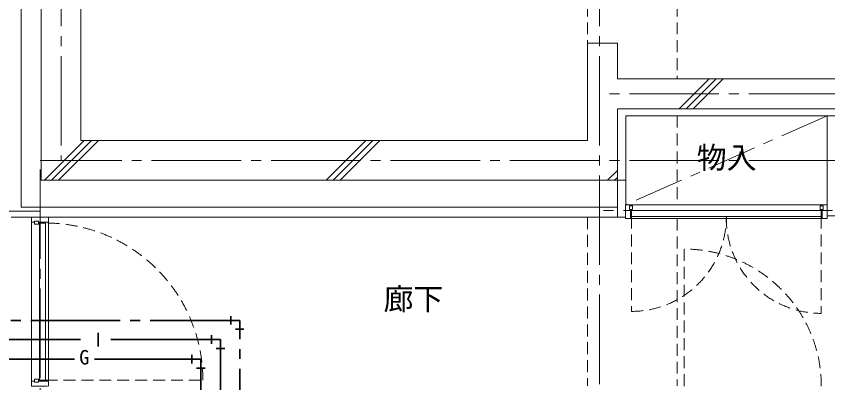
# Model space of a CAD drawing. Units: millimetres at full size, sheet at 1:50; details may follow other scales. Extents: x -9674 to 9699, y -6794 to 6791.
# Drawn here: x -1245 to 2831, y -1006 to 839 of the extents above; entities that cross this region are included whole.
import ezdxf
from ezdxf.enums import TextEntityAlignment as Align

# ---------------------------------------------------------------- set-up
doc = ezdxf.new("R2010")
doc.units = ezdxf.units.MM
doc.header["$LTSCALE"] = 50
for name, pattern in [('CHAIN1', [8, 5, -1, 1, -1]), ('CHAIN2', [12, 9, -1, 1, -1]), ('DASHED1', [1.8, 1.2, -0.6])]:
    doc.linetypes.add(name, pattern=pattern)
for name, color, linetype, lineweight in [('1-0_芯', 134, 'CHAIN2', 9), ('1-1_躯体', 134, 'Continuous', 9), ('1-2_間仕切', 134, 'Continuous', 9), ('1-3_建具', 134, 'Continuous', 9), ('1-7_その他', 134, 'DASHED1', 9), ('1-8_ハッチ', 134, 'Continuous', 9), ('1-C_梁', 134, 'DASHED1', 9), ('2-3_建具', 4, 'Continuous', 35), ('2-9_金物', 1, 'CHAIN2', 35), ('2-A_文字', 6, 'Continuous', 35)]:
    doc.layers.add(name, color=color, linetype=linetype, lineweight=lineweight)
doc.layers.add('1-A_文字', color=134, linetype='Continuous')
doc.styles.add('ＭＳ ゴシック', font='')
doc.styles.get('ＭＳ ゴシック').set_extended_font_data('MS Gothic')

msp = doc.modelspace()

# ---------------------------------------------------------------- linework, layer by layer
at = {"layer": '1-0_芯'}
for p, q in [((-1020.35, 4837.81), (-1020.35, 112.81)), ((1684.65, 4837.81), (1684.65, -4582.19)), ((8284.65, 447.81), (1684.65, 447.81)), ((-1125.35, -4582.19), (-1125.35, 112.81)), ((8284.65, 112.81), (-1125.35, 112.81)), ((-8725.35, -142.19), (-1125.35, -142.19)), ((2854.65, -139.69), (1684.65, -139.69))]:
    msp.add_line(p, q, dxfattribs=at)
at = {"layer": '1-1_躯体'}
for p, q in [((-1120.35, 12.81), (-1120.35, 3727.81)), ((-920.35, 212.81), (-920.35, 3727.81)), ((1774.65, 702.81), (1774.65, 522.81)), ((6574.65, 522.81), (1774.65, 522.81)), ((1774.65, 372.81), (1774.65, 12.81)), ((5399.65, 372.81), (1774.65, 372.81)), ((1624.65, 212.81), (-920.35, 212.81)), ((1774.65, 12.81), (-1120.35, 12.81))]:
    msp.add_line(p, q, dxfattribs=at)
msp.add_lwpolyline([(1774.65, 702.81), (1624.65, 702.81), (1624.65, 212.81)], dxfattribs=at)
at = {"layer": '1-2_間仕切'}
for p, q in [((-1220.35, -122.19), (-1220.35, 3727.81)), ((2828.65, -165.69), (2828.65, 337.81)), ((1774.65, 12.81), (1774.65, -172.19)), ((1774.65, 12.81), (1817.15, 12.81)), ((1817.15, 12.81), (1817.15, -109.69)), ((1774.65, -122.19), (-1220.35, -122.19)), ((2880.65, -165.69), (2828.65, -165.69))]:
    msp.add_line(p, q, dxfattribs=at)
at = {"layer": '1-3_建具'}
for p, q in [((1834.65, -114.69), (1849.65, -114.69)), ((1834.65, -134.69), (1834.65, -114.69)), ((1839.65, -109.69), (1839.65, -114.69)), ((2803.65, -109.69), (1839.65, -109.69)), ((1849.65, -134.69), (1849.65, -114.69)), ((2793.65, -134.69), (2793.65, -114.69)), ((2808.65, -114.69), (2793.65, -114.69)), ((2803.65, -109.69), (2803.65, -114.69)), ((2808.65, -134.69), (2808.65, -114.69)), ((1834.65, -134.69), (1849.65, -134.69)), ((1839.65, -134.69), (1839.65, -179.69)), ((1844.65, -169.69), (1844.65, -139.69)), ((1844.65, -139.69), (2798.65, -139.69)), ((2808.65, -134.69), (2793.65, -134.69)), ((2798.65, -169.69), (2798.65, -139.69)), ((2803.65, -134.69), (2803.65, -179.69)), ((-1167.85, -197.19), (-1167.85, -172.19)), ((-1082.85, -172.19), (-1167.85, -172.19)), ((-1152.85, -197.19), (-1167.85, -197.19)), ((-1167.85, -197.19), (-1167.85, -997.19)), ((-1152.85, -192.19), (-1152.85, -207.19)), ((-1132.85, -192.19), (-1152.85, -192.19)), ((-1132.85, -192.19), (-1132.85, -207.19)), ((-1132.85, -197.19), (-1082.85, -197.19)), ((-1097.85, -202.19), (-1127.85, -202.19)), ((-1127.85, -202.19), (-1127.85, -992.19)), ((-1097.85, -992.19), (-1097.85, -202.19)), ((-1082.85, -197.19), (-1082.85, -172.19)), ((-1082.85, -997.19), (-1082.85, -197.19)), ((1839.65, -179.69), (1814.65, -179.69)), ((1839.65, -179.69), (2803.65, -179.69)), ((2798.65, -169.69), (1844.65, -169.69)), ((2803.65, -179.69), (2828.65, -179.69)), ((-1132.85, -207.19), (-1152.85, -207.19)), ((-1152.85, -997.19), (-1167.85, -997.19)), ((-1152.85, -987.19), (-1152.85, -1002.19)), ((-1132.85, -987.19), (-1152.85, -987.19)), ((-1152.85, -1002.19), (-1132.85, -1002.19)), ((-1132.85, -1002.19), (-1132.85, -987.19)), ((-1132.85, -997.19), (-1082.85, -997.19)), ((-1127.85, -992.19), (-1097.85, -992.19)), ((-1082.85, -1022.19), (-1082.85, -997.19))]:
    msp.add_line(p, q, dxfattribs=at)
at = {"layer": '1-3_建具', "linetype": 'DASHED1'}
for p, q in [((1844.65, -169.69), (1844.65, -646.69)), ((2798.65, -169.69), (2798.65, -656.69)), ((2109.65, -1022.19), (2109.65, -333.19)), ((-1097.85, -992.19), (-307.85, -992.19))]:
    msp.add_line(p, q, dxfattribs=at)
at = {"layer": '1-3_建具'}
for points in [[(1839.65, -109.69), (1814.65, -109.69), (1814.65, -179.69)], [(2803.65, -109.69), (2828.65, -109.69), (2828.65, -179.69)], [(-1087.85, -1022.19), (-1167.85, -1022.19), (-1167.85, -997.19)]]:
    msp.add_lwpolyline(points, dxfattribs=at)
at = {"layer": '1-3_建具', "linetype": 'DASHED1'}
for centre, radius, start, end in [((-1097.85, -992.19), 790, 0, 90), ((1844.65, -169.69), 477, 270, 0), ((2798.65, -179.69), 477, 178.79874, 270), ((2109.65, -1022.19), 689, 0, 90)]:
    msp.add_arc(centre, radius, start, end, dxfattribs=at)
at = {"layer": '1-7_その他', "linetype": 'CHAIN1'}
msp.add_line((2828.65, 337.81), (1817.15, -109.69), dxfattribs=at)
at = {"layer": '1-8_ハッチ'}
for p, q in [((2085.09, 372.81), (2235.09, 522.81)), ((2120.45, 372.81), (2270.45, 522.81)), ((2155.8, 372.81), (2305.8, 522.81)), ((5399.65, 337.81), (1817.15, 337.81)), ((1817.15, 337.81), (1817.15, 12.81)), ((-1103.34, 12.81), (-903.34, 212.81)), ((-1067.98, 12.81), (-867.98, 212.81)), ((-1032.62, 12.81), (-832.62, 212.81)), ((310.88, 12.81), (510.88, 212.81)), ((346.23, 12.81), (546.23, 212.81)), ((381.59, 12.81), (581.59, 212.81)), ((1725.09, 12.81), (1774.65, 62.37)), ((1760.45, 12.81), (1774.65, 27.02)), ((1814.65, -172.19), (-1270.35, -172.19))]:
    msp.add_line(p, q, dxfattribs=at)
at = {"layer": '1-C_梁'}
for p, q in [((1624.65, 2877.81), (1624.65, 702.81)), ((2074.65, 2877.81), (2074.65, 522.81)), ((2074.65, 337.81), (2074.65, -109.69)), ((1624.65, -172.19), (1624.65, -1021.19)), ((2074.65, -179.69), (2074.65, -1021.19))]:
    msp.add_line(p, q, dxfattribs=at)
at = {"layer": '2-3_建具'}
for p, q in [((-952.57, -887.31), (-1776.52, -887.31)), ((-318.37, -887.31), (-852.57, -887.31)), ((-362.66, -865.71), (-362.66, -908.91)), ((-318.37, -1167.14), (-318.37, -887.31)), ((-339.97, -931.6), (-296.77, -931.6))]:
    msp.add_line(p, q, dxfattribs=at)
at = {"layer": '2-9_金物'}
for p, q in [((-122.83, -691.77), (-1580.98, -691.77)), ((-167.12, -670.17), (-167.12, -713.37)), ((-122.83, -1386.13), (-122.83, -691.77)), ((-144.43, -736.07), (-101.23, -736.07))]:
    msp.add_line(p, q, dxfattribs=at)
at = {"layer": '2-A_文字'}
for p, q in [((-834.06, -822.72), (-834.06, -753.89)), ((-263.66, -766.7), (-263.66, -809.9)), ((-921.97, -788.3), (-1677.51, -788.3)), ((-240.96, -832.6), (-197.76, -832.6))]:
    msp.add_line(p, q, dxfattribs=at)
msp.add_lwpolyline([(-769.56, -788.3), (-219.36, -788.3), (-219.36, -1509.13)], dxfattribs=at)

# ---------------------------------------------------------------- texts
at = {"layer": '1-A_文字', "style": 'ＭＳ ゴシック'}
for s, p in [('物入', (2172.9, 39.06)), ('廊下', (599.68, -672.29))]:
    msp.add_text(s, height=110, dxfattribs=at).set_placement(p, align=Align.BOTTOM_LEFT)
at = {"layer": '2-3_建具', "color": 7, "style": 'ＭＳ ゴシック'}
msp.add_text('G', height=73.31, dxfattribs=at).set_placement((-928.61, -936.17), align=Align.BOTTOM_LEFT)

doc.saveas('drawing.dxf')
